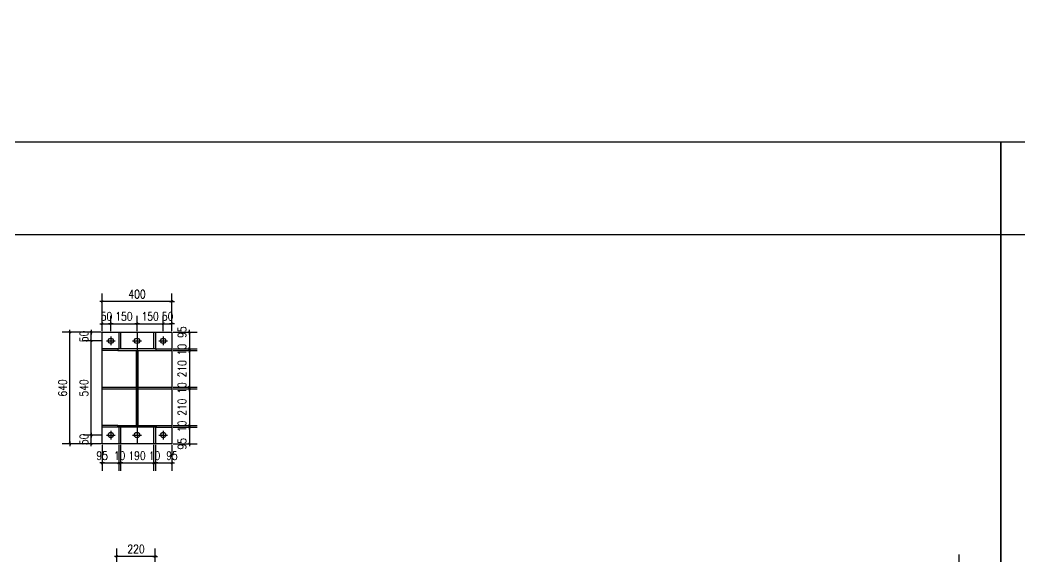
# Model space of a CAD drawing. Header units: millimetres. Extents: x 2287919 to 2522484, y -1845182 to -1736911.
# Drawn here: x 2422152 to 2433603, y -1803996 to -1797853 of the extents above; entities that cross this region are included whole.
import ezdxf

# ---------------------------------------------------------------- set-up
doc = ezdxf.new("R2010")
doc.units = ezdxf.units.MM
doc.header["$LTSCALE"] = 1000
doc.header["$PDMODE"] = 34
doc.styles.add('DIM_FONT', font='simplex.shx', dxfattribs={"width": 0.8, "bigfont": 'hztxt.shx'})
doc.dimstyles.new('WGH(1)', dxfattribs={"dimscale": 1.2, "dimtxt": 100, "dimasz": 0.5, "dimexe": 75, "dimexo": 75, "dimgap": 75, "dimtad": 1, "dimdec": 0, "dimzin": 0, "dimdsep": 46, "dimtxsty": 'DIM_FONT', "dimblk1": '_DIMX', "dimblk2": '_DIMX', "dimsah": 1, "dimcen": 0.09, "dimclrd": 3, "dimclre": 3, "dimclrt": 7, "dimadec": 0, "dimazin": 0, "dimtfac": 1, "dimtdec": 0, "dimtix": 1, "dimtmove": 2, "dimatfit": 3, "dimldrblk": '_DIMX', "dimfxl": 1, "dimtolj": 1, "dimtzin": 0, "dimarcsym": 0})

# ---------------------------------------------------------------- blocks, each defined once
blk = doc.blocks.new('_DIMX')
blk.add_line((-150, 0), (150, 0))
at = {"const_width": 50}
blk.add_lwpolyline([(-70, -70), (70, 70)], dxfattribs=at)
blk = doc.blocks.new('*D547')
at = {"color": 3, "lineweight": -2}
for p, q in [((2423080, -1802610), (2422877, -1802610)), ((2422967, -1802610), (2422967, -1802610)), ((2422967, -1802710), (2422967, -1802610)), ((2423080, -1802710), (2422877, -1802710)), ((2422967, -1802710), (2422967, -1802710))]:
    blk.add_line(p, q, dxfattribs=at)
at = {"layer": 'Defpoints', "color": 0}
for p in [(2422967, -1802610), (2423092, -1802610), (2423092, -1802710)]:
    blk.add_point(p, dxfattribs=at)
at = {"color": 3, "lineweight": -2, "xscale": 0.18, "yscale": 0.18, "zscale": 0.18}
for p, rotation in [((2422967, -1802610), 270), ((2422967, -1802710), 90)]:
    blk.add_blockref('_DIMX', p, dxfattribs=dict(at, rotation=rotation))
at = {"color": 7, "insert": (2422883, -1802660), "char_height": 96, "attachment_point": 5, "rotation": 90, "style": 'DIM_FONT'}
blk.add_mtext('\\A1;50', dxfattribs=at)
blk = doc.blocks.new('*D544')
at = {"color": 3, "lineweight": -2}
for p, q in [((2423080, -1801530), (2422877, -1801530)), ((2422967, -1802610), (2422967, -1801530)), ((2423080, -1802610), (2422877, -1802610))]:
    blk.add_line(p, q, dxfattribs=at)
at = {"layer": 'Defpoints', "color": 0}
for p in [(2422967, -1801530), (2423092, -1801530), (2423092, -1802610)]:
    blk.add_point(p, dxfattribs=at)
at = {"color": 3, "lineweight": -2, "xscale": 0.18, "yscale": 0.18, "zscale": 0.18}
for p, rotation in [((2422967, -1801530), 90), ((2422967, -1802610), 270)]:
    blk.add_blockref('_DIMX', p, dxfattribs=dict(at, rotation=rotation))
at = {"color": 7, "insert": (2422883, -1802070), "char_height": 96, "attachment_point": 5, "rotation": 90, "style": 'DIM_FONT'}
blk.add_mtext('\\A1;540', dxfattribs=at)
blk = doc.blocks.new('*D548')
at = {"color": 3, "lineweight": -2}
for p, q in [((2423080, -1801430), (2422877, -1801430)), ((2422967, -1801430), (2422967, -1801430)), ((2422967, -1801530), (2422967, -1801430)), ((2423080, -1801530), (2422877, -1801530)), ((2422967, -1801530), (2422967, -1801530))]:
    blk.add_line(p, q, dxfattribs=at)
at = {"layer": 'Defpoints', "color": 0}
for p in [(2422967, -1801430), (2423092, -1801430), (2423092, -1801530)]:
    blk.add_point(p, dxfattribs=at)
at = {"color": 3, "lineweight": -2, "xscale": 0.18, "yscale": 0.18, "zscale": 0.18}
for p, rotation in [((2422967, -1801430), 270), ((2422967, -1801530), 90)]:
    blk.add_blockref('_DIMX', p, dxfattribs=dict(at, rotation=rotation))
at = {"color": 7, "insert": (2422883, -1801480), "char_height": 96, "attachment_point": 5, "rotation": 90, "style": 'DIM_FONT'}
blk.add_mtext('\\A1;50', dxfattribs=at)
blk = doc.blocks.new('*D545')
at = {"color": 3, "lineweight": -2}
for p, q in [((2423092, -1801418), (2423092, -1801244)), ((2423192, -1801418), (2423192, -1801244)), ((2423091, -1801334), (2423091, -1801334)), ((2423092, -1801334), (2423192, -1801334)), ((2423192, -1801334), (2423192, -1801334))]:
    blk.add_line(p, q, dxfattribs=at)
at = {"layer": 'Defpoints', "color": 0}
for p in [(2423192, -1801334), (2423092, -1801430), (2423192, -1801430)]:
    blk.add_point(p, dxfattribs=at)
at = {"color": 3, "lineweight": -2, "xscale": 0.18, "yscale": 0.18, "zscale": 0.18}
blk.add_blockref('_DIMX', (2423092, -1801334), dxfattribs=at)
at = {"color": 3, "lineweight": -2, "xscale": 0.18, "yscale": 0.18, "zscale": 0.18, "rotation": 180}
blk.add_blockref('_DIMX', (2423192, -1801334), dxfattribs=at)
at = {"color": 7, "insert": (2423142, -1801250), "char_height": 96, "attachment_point": 5, "style": 'DIM_FONT'}
blk.add_mtext('\\A1;50', dxfattribs=at)
blk = doc.blocks.new('*D546')
at = {"color": 3, "lineweight": -2}
for p, q in [((2423192, -1801418), (2423192, -1801244)), ((2423492, -1801418), (2423492, -1801244)), ((2423192, -1801334), (2423491, -1801334))]:
    blk.add_line(p, q, dxfattribs=at)
at = {"layer": 'Defpoints', "color": 0}
for p in [(2423492, -1801334), (2423192, -1801430), (2423492, -1801430)]:
    blk.add_point(p, dxfattribs=at)
at = {"color": 3, "lineweight": -2, "xscale": 0.18, "yscale": 0.18, "zscale": 0.18, "rotation": 180}
blk.add_blockref('_DIMX', (2423192, -1801334), dxfattribs=at)
at = {"color": 3, "lineweight": -2, "xscale": 0.18, "yscale": 0.18, "zscale": 0.18}
blk.add_blockref('_DIMX', (2423492, -1801334), dxfattribs=at)
at = {"color": 7, "insert": (2423342, -1801250), "char_height": 96, "attachment_point": 5, "style": 'DIM_FONT'}
blk.add_mtext('\\A1;150', dxfattribs=at)
blk = doc.blocks.new('*D549')
at = {"color": 3, "lineweight": -2}
for p, q in [((2423792, -1801418), (2423792, -1801244)), ((2423892, -1801418), (2423892, -1801244)), ((2423791, -1801334), (2423791, -1801334)), ((2423792, -1801334), (2423892, -1801334)), ((2423892, -1801334), (2423892, -1801334))]:
    blk.add_line(p, q, dxfattribs=at)
at = {"layer": 'Defpoints', "color": 0}
for p in [(2423892, -1801334), (2423792, -1801430), (2423892, -1801430)]:
    blk.add_point(p, dxfattribs=at)
at = {"color": 3, "lineweight": -2, "xscale": 0.18, "yscale": 0.18, "zscale": 0.18}
blk.add_blockref('_DIMX', (2423792, -1801334), dxfattribs=at)
at = {"color": 3, "lineweight": -2, "xscale": 0.18, "yscale": 0.18, "zscale": 0.18, "rotation": 180}
blk.add_blockref('_DIMX', (2423892, -1801334), dxfattribs=at)
at = {"color": 7, "insert": (2423842, -1801250), "char_height": 96, "attachment_point": 5, "style": 'DIM_FONT'}
blk.add_mtext('\\A1;50', dxfattribs=at)
blk = doc.blocks.new('*D550')
at = {"color": 3, "lineweight": -2}
for p, q in [((2423092, -1801418), (2423092, -1800989)), ((2423892, -1801418), (2423892, -1800989)), ((2423891, -1801079), (2423092, -1801079))]:
    blk.add_line(p, q, dxfattribs=at)
at = {"layer": 'Defpoints', "color": 0}
for p in [(2423092, -1801079), (2423092, -1801430), (2423892, -1801430)]:
    blk.add_point(p, dxfattribs=at)
at = {"color": 3, "lineweight": -2, "xscale": 0.18, "yscale": 0.18, "zscale": 0.18, "rotation": 180}
blk.add_blockref('_DIMX', (2423092, -1801079), dxfattribs=at)
at = {"color": 3, "lineweight": -2, "xscale": 0.18, "yscale": 0.18, "zscale": 0.18}
blk.add_blockref('_DIMX', (2423892, -1801079), dxfattribs=at)
at = {"color": 7, "insert": (2423492, -1800995), "char_height": 96, "attachment_point": 5, "style": 'DIM_FONT'}
blk.add_mtext('\\A1;400', dxfattribs=at)
blk = doc.blocks.new('*D551')
at = {"color": 3, "lineweight": -2}
for p, q in [((2423080, -1801430), (2422633, -1801430)), ((2422723, -1802710), (2422723, -1801430)), ((2423080, -1802710), (2422633, -1802710))]:
    blk.add_line(p, q, dxfattribs=at)
at = {"layer": 'Defpoints', "color": 0}
for p in [(2422723, -1801430), (2423092, -1801430), (2423092, -1802710)]:
    blk.add_point(p, dxfattribs=at)
at = {"color": 3, "lineweight": -2, "xscale": 0.18, "yscale": 0.18, "zscale": 0.18}
for p, rotation in [((2422723, -1801430), 90), ((2422723, -1802710), 270)]:
    blk.add_blockref('_DIMX', p, dxfattribs=dict(at, rotation=rotation))
at = {"color": 7, "insert": (2422639, -1802070), "char_height": 96, "attachment_point": 5, "rotation": 90, "style": 'DIM_FONT'}
blk.add_mtext('\\A1;640', dxfattribs=at)
blk = doc.blocks.new('*D543')
at = {"color": 3, "lineweight": -2}
for p, q in [((2423492, -1801418), (2423492, -1801244)), ((2423792, -1801418), (2423792, -1801244)), ((2423492, -1801334), (2423791, -1801334))]:
    blk.add_line(p, q, dxfattribs=at)
at = {"layer": 'Defpoints', "color": 0}
for p in [(2423792, -1801334), (2423492, -1801430), (2423792, -1801430)]:
    blk.add_point(p, dxfattribs=at)
at = {"color": 3, "lineweight": -2, "xscale": 0.18, "yscale": 0.18, "zscale": 0.18, "rotation": 180}
blk.add_blockref('_DIMX', (2423492, -1801334), dxfattribs=at)
at = {"color": 3, "lineweight": -2, "xscale": 0.18, "yscale": 0.18, "zscale": 0.18}
blk.add_blockref('_DIMX', (2423792, -1801334), dxfattribs=at)
at = {"color": 7, "insert": (2423642, -1801250), "char_height": 96, "attachment_point": 5, "style": 'DIM_FONT'}
blk.add_mtext('\\A1;150', dxfattribs=at)
blk = doc.blocks.new('*D554')
at = {"color": 3, "lineweight": -2}
for p, q in [((2423092, -1802722), (2423092, -1803020)), ((2423282, -1802722), (2423282, -1803020)), ((2423092, -1802930), (2423281, -1802930))]:
    blk.add_line(p, q, dxfattribs=at)
at = {"layer": 'Defpoints', "color": 0}
for p in [(2423092, -1802710), (2423282, -1802710), (2423282, -1802930)]:
    blk.add_point(p, dxfattribs=at)
at = {"color": 3, "lineweight": -2, "xscale": 0.18, "yscale": 0.18, "zscale": 0.18, "rotation": 180}
blk.add_blockref('_DIMX', (2423092, -1802930), dxfattribs=at)
at = {"color": 3, "lineweight": -2, "xscale": 0.18, "yscale": 0.18, "zscale": 0.18}
blk.add_blockref('_DIMX', (2423282, -1802930), dxfattribs=at)
at = {"color": 7, "insert": (2423092, -1802846), "char_height": 96, "attachment_point": 5, "style": 'DIM_FONT'}
blk.add_mtext('\\A1;95', dxfattribs=at)
blk = doc.blocks.new('*D555')
at = {"color": 3, "lineweight": -2}
for p, q in [((2423282, -1802722), (2423282, -1803020)), ((2423302, -1802722), (2423302, -1803020)), ((2423281, -1802930), (2423281, -1802930)), ((2423282, -1802930), (2423302, -1802930)), ((2423302, -1802930), (2423302, -1802930))]:
    blk.add_line(p, q, dxfattribs=at)
at = {"layer": 'Defpoints', "color": 0}
for p in [(2423282, -1802710), (2423302, -1802710), (2423302, -1802930)]:
    blk.add_point(p, dxfattribs=at)
at = {"color": 3, "lineweight": -2, "xscale": 0.18, "yscale": 0.18, "zscale": 0.18}
blk.add_blockref('_DIMX', (2423282, -1802930), dxfattribs=at)
at = {"color": 3, "lineweight": -2, "xscale": 0.18, "yscale": 0.18, "zscale": 0.18, "rotation": 180}
blk.add_blockref('_DIMX', (2423302, -1802930), dxfattribs=at)
at = {"color": 7, "insert": (2423292, -1802846), "char_height": 96, "attachment_point": 5, "style": 'DIM_FONT'}
blk.add_mtext('\\A1;10', dxfattribs=at)
blk = doc.blocks.new('*D556')
at = {"color": 3, "lineweight": -2}
for p, q in [((2423302, -1802722), (2423302, -1803020)), ((2423682, -1802722), (2423682, -1803020)), ((2423302, -1802930), (2423681, -1802930))]:
    blk.add_line(p, q, dxfattribs=at)
at = {"layer": 'Defpoints', "color": 0}
for p in [(2423302, -1802710), (2423682, -1802710), (2423682, -1802930)]:
    blk.add_point(p, dxfattribs=at)
at = {"color": 3, "lineweight": -2, "xscale": 0.18, "yscale": 0.18, "zscale": 0.18, "rotation": 180}
blk.add_blockref('_DIMX', (2423302, -1802930), dxfattribs=at)
at = {"color": 3, "lineweight": -2, "xscale": 0.18, "yscale": 0.18, "zscale": 0.18}
blk.add_blockref('_DIMX', (2423682, -1802930), dxfattribs=at)
at = {"color": 7, "insert": (2423492, -1802846), "char_height": 96, "attachment_point": 5, "style": 'DIM_FONT'}
blk.add_mtext('\\A1;190', dxfattribs=at)
blk = doc.blocks.new('*D557')
at = {"color": 3, "lineweight": -2}
for p, q in [((2423682, -1802722), (2423682, -1803020)), ((2423702, -1802722), (2423702, -1803020)), ((2423681, -1802930), (2423681, -1802930)), ((2423682, -1802930), (2423702, -1802930)), ((2423702, -1802930), (2423702, -1802930))]:
    blk.add_line(p, q, dxfattribs=at)
at = {"layer": 'Defpoints', "color": 0}
for p in [(2423682, -1802710), (2423702, -1802710), (2423702, -1802930)]:
    blk.add_point(p, dxfattribs=at)
at = {"color": 3, "lineweight": -2, "xscale": 0.18, "yscale": 0.18, "zscale": 0.18}
blk.add_blockref('_DIMX', (2423682, -1802930), dxfattribs=at)
at = {"color": 3, "lineweight": -2, "xscale": 0.18, "yscale": 0.18, "zscale": 0.18, "rotation": 180}
blk.add_blockref('_DIMX', (2423702, -1802930), dxfattribs=at)
at = {"color": 7, "insert": (2423692, -1802846), "char_height": 96, "attachment_point": 5, "style": 'DIM_FONT'}
blk.add_mtext('\\A1;10', dxfattribs=at)
blk = doc.blocks.new('*D558')
at = {"color": 3, "lineweight": -2}
for p, q in [((2423702, -1802722), (2423702, -1803020)), ((2423892, -1802722), (2423892, -1803020)), ((2423702, -1802930), (2423891, -1802930))]:
    blk.add_line(p, q, dxfattribs=at)
at = {"layer": 'Defpoints', "color": 0}
for p in [(2423702, -1802710), (2423892, -1802710), (2423892, -1802930)]:
    blk.add_point(p, dxfattribs=at)
at = {"color": 3, "lineweight": -2, "xscale": 0.18, "yscale": 0.18, "zscale": 0.18, "rotation": 180}
blk.add_blockref('_DIMX', (2423702, -1802930), dxfattribs=at)
at = {"color": 3, "lineweight": -2, "xscale": 0.18, "yscale": 0.18, "zscale": 0.18}
blk.add_blockref('_DIMX', (2423892, -1802930), dxfattribs=at)
at = {"color": 7, "insert": (2423892, -1802846), "char_height": 96, "attachment_point": 5, "style": 'DIM_FONT'}
blk.add_mtext('\\A1;95', dxfattribs=at)
blk = doc.blocks.new('*D559')
at = {"color": 3, "lineweight": -2}
for p, q in [((2423904, -1801430), (2424182, -1801430)), ((2424092, -1801430), (2424092, -1801620)), ((2423904, -1801620), (2424182, -1801620))]:
    blk.add_line(p, q, dxfattribs=at)
at = {"layer": 'Defpoints', "color": 0}
for p in [(2423892, -1801430), (2423892, -1801620), (2424092, -1801620)]:
    blk.add_point(p, dxfattribs=at)
at = {"color": 3, "lineweight": -2, "xscale": 0.18, "yscale": 0.18, "zscale": 0.18}
for p, rotation in [((2424092, -1801430), 90), ((2424092, -1801620), 270)]:
    blk.add_blockref('_DIMX', p, dxfattribs=dict(at, rotation=rotation))
at = {"color": 7, "insert": (2424008, -1801430), "char_height": 96, "attachment_point": 5, "rotation": 90, "style": 'DIM_FONT'}
blk.add_mtext('\\A1;95', dxfattribs=at)
blk = doc.blocks.new('*D560')
at = {"color": 3, "lineweight": -2}
for p, q in [((2423904, -1801620), (2424182, -1801620)), ((2424092, -1801620), (2424092, -1801620)), ((2424092, -1801620), (2424092, -1801640)), ((2423904, -1801640), (2424182, -1801640)), ((2424092, -1801640), (2424092, -1801640))]:
    blk.add_line(p, q, dxfattribs=at)
at = {"layer": 'Defpoints', "color": 0}
for p in [(2423892, -1801620), (2423892, -1801640), (2424092, -1801640)]:
    blk.add_point(p, dxfattribs=at)
at = {"color": 3, "lineweight": -2, "xscale": 0.18, "yscale": 0.18, "zscale": 0.18}
for p, rotation in [((2424092, -1801620), 270), ((2424092, -1801640), 90)]:
    blk.add_blockref('_DIMX', p, dxfattribs=dict(at, rotation=rotation))
at = {"color": 7, "insert": (2424008, -1801630), "char_height": 96, "attachment_point": 5, "rotation": 90, "style": 'DIM_FONT'}
blk.add_mtext('\\A1;10', dxfattribs=at)
blk = doc.blocks.new('*D561')
at = {"color": 3, "lineweight": -2}
for p, q in [((2423904, -1801640), (2424182, -1801640)), ((2424092, -1801640), (2424092, -1802060)), ((2423904, -1802060), (2424182, -1802060))]:
    blk.add_line(p, q, dxfattribs=at)
at = {"layer": 'Defpoints', "color": 0}
for p in [(2423892, -1801640), (2423892, -1802060), (2424092, -1802060)]:
    blk.add_point(p, dxfattribs=at)
at = {"color": 3, "lineweight": -2, "xscale": 0.18, "yscale": 0.18, "zscale": 0.18}
for p, rotation in [((2424092, -1801640), 90), ((2424092, -1802060), 270)]:
    blk.add_blockref('_DIMX', p, dxfattribs=dict(at, rotation=rotation))
at = {"color": 7, "insert": (2424008, -1801850), "char_height": 96, "attachment_point": 5, "rotation": 90, "style": 'DIM_FONT'}
blk.add_mtext('\\A1;210', dxfattribs=at)
blk = doc.blocks.new('*D562')
at = {"color": 3, "lineweight": -2}
for p, q in [((2423904, -1802060), (2424182, -1802060)), ((2423904, -1802080), (2424182, -1802080)), ((2424092, -1802060), (2424092, -1802060)), ((2424092, -1802060), (2424092, -1802080)), ((2424092, -1802080), (2424092, -1802080))]:
    blk.add_line(p, q, dxfattribs=at)
at = {"layer": 'Defpoints', "color": 0}
for p in [(2423892, -1802060), (2423892, -1802080), (2424092, -1802080)]:
    blk.add_point(p, dxfattribs=at)
at = {"color": 3, "lineweight": -2, "xscale": 0.18, "yscale": 0.18, "zscale": 0.18}
for p, rotation in [((2424092, -1802060), 270), ((2424092, -1802080), 90)]:
    blk.add_blockref('_DIMX', p, dxfattribs=dict(at, rotation=rotation))
at = {"color": 7, "insert": (2424008, -1802070), "char_height": 96, "attachment_point": 5, "rotation": 90, "style": 'DIM_FONT'}
blk.add_mtext('\\A1;10', dxfattribs=at)
blk = doc.blocks.new('*D563')
at = {"color": 3, "lineweight": -2}
for p, q in [((2423904, -1802080), (2424182, -1802080)), ((2424092, -1802080), (2424092, -1802500)), ((2423904, -1802500), (2424182, -1802500))]:
    blk.add_line(p, q, dxfattribs=at)
at = {"layer": 'Defpoints', "color": 0}
for p in [(2423892, -1802080), (2423892, -1802500), (2424092, -1802500)]:
    blk.add_point(p, dxfattribs=at)
at = {"color": 3, "lineweight": -2, "xscale": 0.18, "yscale": 0.18, "zscale": 0.18}
for p, rotation in [((2424092, -1802080), 90), ((2424092, -1802500), 270)]:
    blk.add_blockref('_DIMX', p, dxfattribs=dict(at, rotation=rotation))
at = {"color": 7, "insert": (2424008, -1802290), "char_height": 96, "attachment_point": 5, "rotation": 90, "style": 'DIM_FONT'}
blk.add_mtext('\\A1;210', dxfattribs=at)
blk = doc.blocks.new('*D564')
at = {"color": 3, "lineweight": -2}
for p, q in [((2423904, -1802500), (2424182, -1802500)), ((2423904, -1802520), (2424182, -1802520)), ((2424092, -1802500), (2424092, -1802500)), ((2424092, -1802500), (2424092, -1802520)), ((2424092, -1802520), (2424092, -1802520))]:
    blk.add_line(p, q, dxfattribs=at)
at = {"layer": 'Defpoints', "color": 0}
for p in [(2423892, -1802500), (2423892, -1802520), (2424092, -1802520)]:
    blk.add_point(p, dxfattribs=at)
at = {"color": 3, "lineweight": -2, "xscale": 0.18, "yscale": 0.18, "zscale": 0.18}
for p, rotation in [((2424092, -1802500), 270), ((2424092, -1802520), 90)]:
    blk.add_blockref('_DIMX', p, dxfattribs=dict(at, rotation=rotation))
at = {"color": 7, "insert": (2424008, -1802510), "char_height": 96, "attachment_point": 5, "rotation": 90, "style": 'DIM_FONT'}
blk.add_mtext('\\A1;10', dxfattribs=at)
blk = doc.blocks.new('*D565')
at = {"color": 3, "lineweight": -2}
for p, q in [((2423904, -1802520), (2424182, -1802520)), ((2424092, -1802520), (2424092, -1802710)), ((2423904, -1802710), (2424182, -1802710))]:
    blk.add_line(p, q, dxfattribs=at)
at = {"layer": 'Defpoints', "color": 0}
for p in [(2423892, -1802520), (2423892, -1802710), (2424092, -1802710)]:
    blk.add_point(p, dxfattribs=at)
at = {"color": 3, "lineweight": -2, "xscale": 0.18, "yscale": 0.18, "zscale": 0.18}
for p, rotation in [((2424092, -1802520), 90), ((2424092, -1802710), 270)]:
    blk.add_blockref('_DIMX', p, dxfattribs=dict(at, rotation=rotation))
at = {"color": 7, "insert": (2424008, -1802710), "char_height": 96, "attachment_point": 5, "rotation": 90, "style": 'DIM_FONT'}
blk.add_mtext('\\A1;95', dxfattribs=at)
blk = doc.blocks.new('*D576')
at = {"color": 3, "lineweight": -2}
for p, q in [((2423260, -1804308), (2423260, -1803910)), ((2423700, -1804308), (2423700, -1803910)), ((2423699.82, -1804000), (2423260.18, -1804000))]:
    blk.add_line(p, q, dxfattribs=at)
at = {"layer": 'Defpoints', "color": 0}
for p in [(2423260, -1804000), (2423260, -1804320), (2423700, -1804320)]:
    blk.add_point(p, dxfattribs=at)
at = {"color": 3, "lineweight": -2, "xscale": 0.18, "yscale": 0.18, "zscale": 0.18, "rotation": 180}
blk.add_blockref('_DIMX', (2423260, -1804000), dxfattribs=at)
at = {"color": 3, "lineweight": -2, "xscale": 0.18, "yscale": 0.18, "zscale": 0.18}
blk.add_blockref('_DIMX', (2423700, -1804000), dxfattribs=at)
at = {"color": 7, "insert": (2423480, -1803916), "char_height": 96, "attachment_point": 5, "style": 'DIM_FONT'}
blk.add_mtext('\\A1;220', dxfattribs=at)

msp = doc.modelspace()

# ---------------------------------------------------------------- linework, layer by layer
for p, q in [((2423091.6, -1802710), (2423091.6, -1801430)), ((2423091.6, -1801430), (2423891.6, -1801430)), ((2423191.6, -1801480), (2423191.6, -1801580)), ((2423281.6, -1801430), (2423281.6, -1801620)), ((2423301.6, -1801430), (2423301.6, -1801620)), ((2423491.6, -1801480), (2423491.6, -1801580)), ((2423681.6, -1801430), (2423681.6, -1801620)), ((2423701.6, -1801430), (2423701.6, -1801620)), ((2423791.6, -1801480), (2423791.6, -1801580)), ((2423891.6, -1801430), (2423891.6, -1802710)), ((2423271.6, -1801620), (2423091.6, -1801620)), ((2423141.6, -1801530), (2423241.6, -1801530)), ((2423441.6, -1801530), (2423541.6, -1801530)), ((2423711.6, -1801620), (2423891.6, -1801620)), ((2423741.6, -1801530), (2423841.6, -1801530)), ((2423271.6, -1801640), (2423091.6, -1801640)), ((2423711.6, -1801640), (2423891.6, -1801640)), ((2423091.6, -1802060), (2423483.6, -1802060)), ((2423091.6, -1802080), (2423483.6, -1802080)), ((2423499.6, -1802060), (2423891.6, -1802060)), ((2423499.6, -1802080), (2423891.6, -1802080)), ((2423271.6, -1802500), (2423091.6, -1802500)), ((2423271.6, -1802520), (2423091.6, -1802520)), ((2423281.6, -1802520), (2423281.6, -1802710)), ((2423301.6, -1802520), (2423301.6, -1802710)), ((2423681.6, -1802520), (2423681.6, -1802710)), ((2423701.6, -1802520), (2423701.6, -1802710)), ((2423711.6, -1802500), (2423891.6, -1802500)), ((2423711.6, -1802520), (2423891.6, -1802520)), ((2423141.6, -1802610), (2423241.6, -1802610)), ((2423191.6, -1802560), (2423191.6, -1802660)), ((2423441.6, -1802610), (2423541.6, -1802610)), ((2423491.6, -1802560), (2423491.6, -1802660)), ((2423741.6, -1802610), (2423841.6, -1802610)), ((2423791.6, -1802560), (2423791.6, -1802660)), ((2423891.6, -1802710), (2423091.6, -1802710)), ((2432903.9, -1803977.3), (2432903.9, -1811171.7))]:
    msp.add_line(p, q)
at = {"color": 1}
for p, q in [((2423491.6, -1801430), (2423491.6, -1802710)), ((2423491.6, -1801620), (2423491.6, -1802520))]:
    msp.add_line(p, q, dxfattribs=at)
at = {"color": 4}
for p, q in [((2423491.6, -1801620), (2423271.6, -1801620)), ((2423271.6, -1801620), (2423271.6, -1801640)), ((2423711.6, -1801620), (2423491.6, -1801620)), ((2423711.6, -1801640), (2423711.6, -1801620)), ((2423271.6, -1801640), (2423711.6, -1801640)), ((2423483.6, -1801640), (2423483.6, -1802500)), ((2423499.6, -1801640), (2423499.6, -1802500)), ((2423271.6, -1802520), (2423271.6, -1802500)), ((2423271.6, -1802500), (2423711.6, -1802500)), ((2423491.6, -1802520), (2423271.6, -1802520)), ((2423711.6, -1802520), (2423499.6, -1802520)), ((2423711.6, -1802500), (2423711.6, -1802520))]:
    msp.add_line(p, q, dxfattribs=at)
for points in [[(2394773.9, -1768081.5), (2449705.5, -1768081.5), (2449705.5, -1799252), (2394773.9, -1799252)], [(2415563.9, -1800312), (2433383.9, -1800312), (2433383.9, -1799252), (2415563.9, -1799252)], [(2433383.9, -1800312), (2451203.9, -1800312), (2451203.9, -1799252), (2433383.9, -1799252)], [(2415563.9, -1800312), (2433383.9, -1800312), (2433383.9, -1812912), (2415563.9, -1812912)], [(2433383.9, -1800312), (2451203.9, -1800312), (2451203.9, -1812912), (2433383.9, -1812912)]]:
    msp.add_lwpolyline(points, close=True)
for centre in [(2423191.6, -1801530), (2423491.6, -1801530), (2423791.6, -1801530), (2423191.6, -1802610), (2423491.6, -1802610), (2423791.6, -1802610)]:
    msp.add_circle(centre, 30)

# ---------------------------------------------------------------- dimensions: what is measured, and where the dimension line sits
at = {"color": 1}
for p1, p2, distance, picture, middle in [((2423891.6, -1801430), (2423091.6, -1801430), -351.2, '*D550', (2423491.6, -1800994.8)), ((2423091.6, -1802710), (2423091.6, -1801430), 368.8, '*D551', (2422638.8, -1802070)), ((2423700, -1804320), (2423260, -1804320), -320, '*D576', (2423480, -1803916))]:
    dim = msp.add_aligned_dim(p1=p1, p2=p2, distance=distance, dimstyle='WGH(1)', override={"dimtxt": 80, "dimasz": 0.15, "dimexo": 10, "dimgap": 30, "dimlfac": 0.5}, dxfattribs=at)
    dim.commit()
    dim.dimension.update_dxf_attribs({"geometry": picture, "text_midpoint": middle})
for base, p1, p2, picture, middle in [((2423191.6, -1801334.5), (2423091.6, -1801430), (2423191.6, -1801430), '*D545', (2423141.6, -1801250.5)), ((2423491.6, -1801334.5), (2423191.6, -1801430), (2423491.6, -1801430), '*D546', (2423341.6, -1801250.5)), ((2423791.6, -1801334.5), (2423491.6, -1801430), (2423791.6, -1801430), '*D543', (2423641.6, -1801250.5)), ((2423891.6, -1801334.5), (2423791.6, -1801430), (2423891.6, -1801430), '*D549', (2423841.6, -1801250.5)), ((2423301.6, -1802930), (2423281.6, -1802710), (2423301.6, -1802710), '*D555', (2423291.6, -1802846)), ((2423681.6, -1802930), (2423301.6, -1802710), (2423681.6, -1802710), '*D556', (2423491.6, -1802846)), ((2423701.6, -1802930), (2423681.6, -1802710), (2423701.6, -1802710), '*D557', (2423691.6, -1802846))]:
    dim = msp.add_linear_dim(base=base, p1=p1, p2=p2, dimstyle='WGH(1)', override={"dimtxt": 80, "dimasz": 0.15, "dimexo": 10, "dimgap": 30, "dimlfac": 0.5}, dxfattribs=at)
    dim.commit()
    dim.dimension.update_dxf_attribs({"geometry": picture, "text_midpoint": middle})
for base, p1, p2, picture, middle in [((2424091.6, -1801620), (2423891.6, -1801430), (2423891.6, -1801620), '*D559', (2424007.6, -1801430)), ((2424091.6, -1802710), (2423891.6, -1802520), (2423891.6, -1802710), '*D565', (2424007.6, -1802710))]:
    dim = msp.add_linear_dim(base=base, p1=p1, p2=p2, angle=90, dimstyle='WGH(1)', override={"dimtxt": 80, "dimasz": 0.15, "dimexo": 10, "dimgap": 30, "dimlfac": 0.5}, dxfattribs=at)
    dim.commit()
    dim.dimension.update_dxf_attribs({"geometry": picture, "text_midpoint": middle, "dimtype": 160})
for base, p1, p2, picture, middle in [((2422967.2, -1801430), (2423091.6, -1801530), (2423091.6, -1801430), '*D548', (2422883.2, -1801480)), ((2422967.2, -1801530), (2423091.6, -1802610), (2423091.6, -1801530), '*D544', (2422883.2, -1802070)), ((2424091.6, -1801640), (2423891.6, -1801620), (2423891.6, -1801640), '*D560', (2424007.6, -1801630)), ((2424091.6, -1802060), (2423891.6, -1801640), (2423891.6, -1802060), '*D561', (2424007.6, -1801850)), ((2424091.6, -1802080), (2423891.6, -1802060), (2423891.6, -1802080), '*D562', (2424007.6, -1802070)), ((2424091.6, -1802500), (2423891.6, -1802080), (2423891.6, -1802500), '*D563', (2424007.6, -1802290)), ((2424091.6, -1802520), (2423891.6, -1802500), (2423891.6, -1802520), '*D564', (2424007.6, -1802510)), ((2422967.2, -1802610), (2423091.6, -1802710), (2423091.6, -1802610), '*D547', (2422883.2, -1802660))]:
    dim = msp.add_linear_dim(base=base, p1=p1, p2=p2, angle=90, dimstyle='WGH(1)', override={"dimtxt": 80, "dimasz": 0.15, "dimexo": 10, "dimgap": 30, "dimlfac": 0.5}, dxfattribs=at)
    dim.commit()
    dim.dimension.update_dxf_attribs({"geometry": picture, "text_midpoint": middle})
for base, p1, p2, picture, middle in [((2423281.6, -1802930), (2423091.6, -1802710), (2423281.6, -1802710), '*D554', (2423091.6, -1802846)), ((2423891.6, -1802930), (2423701.6, -1802710), (2423891.6, -1802710), '*D558', (2423891.6, -1802846))]:
    dim = msp.add_linear_dim(base=base, p1=p1, p2=p2, dimstyle='WGH(1)', override={"dimtxt": 80, "dimasz": 0.15, "dimexo": 10, "dimgap": 30, "dimlfac": 0.5}, dxfattribs=at)
    dim.commit()
    dim.dimension.update_dxf_attribs({"geometry": picture, "text_midpoint": middle, "dimtype": 160})

doc.saveas('drawing.dxf')
